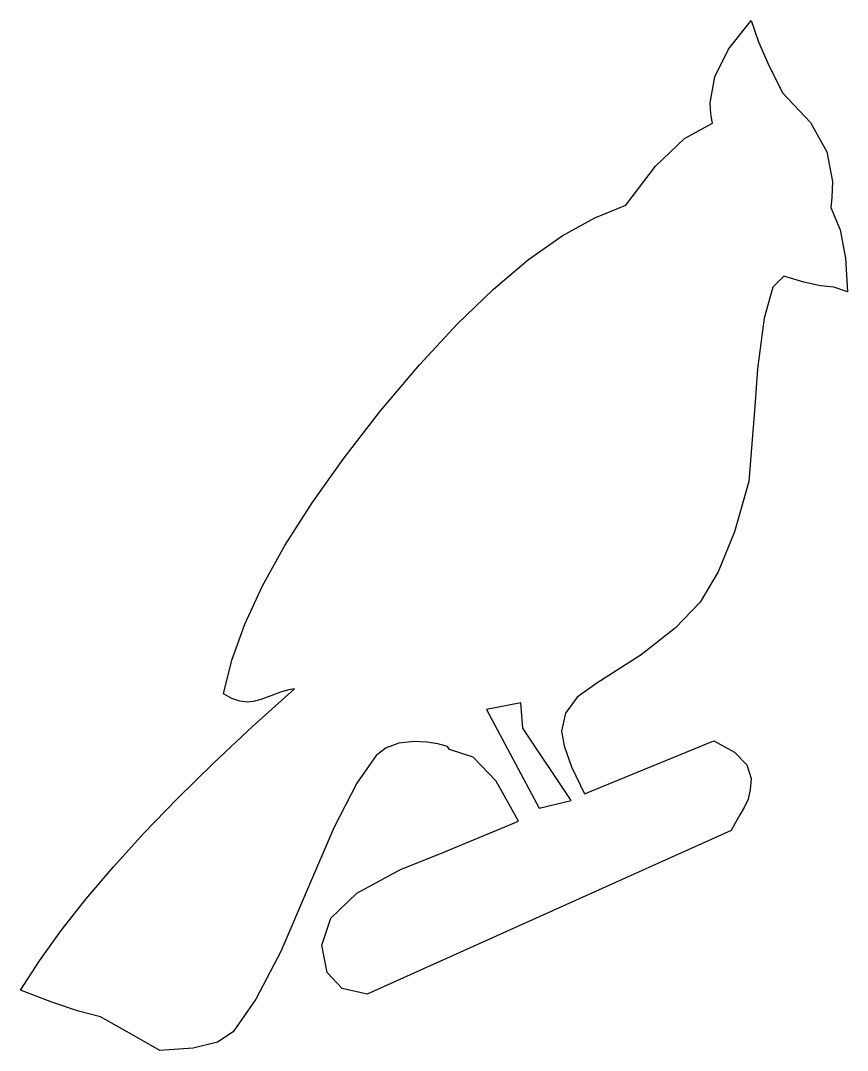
# Model space of a CAD drawing. Header units: millimetres. Extents: x -1480.35 to -1479.26, y 1791.39 to 1792.75.
import ezdxf

# ---------------------------------------------------------------- set-up
doc = ezdxf.new("R2010")
doc.units = ezdxf.units.MM
doc.header["$LTSCALE"] = 10
doc.layers.add('Animais', color=2, linetype='Continuous')

msp = doc.modelspace()

# ---------------------------------------------------------------- linework, layer by layer
at = {"layer": 'Animais'}
for points in [[(-1479.2593, 1792.3907), (-1479.277, 1792.3967), (-1479.2947, 1792.3988), (-1479.3168, 1792.4037), (-1479.3433, 1792.4113), (-1479.3575, 1792.3969), (-1479.3689, 1792.3562), (-1479.3776, 1792.2893), (-1479.3815, 1792.2397), (-1479.3854, 1792.1902), (-1479.3893, 1792.1407), (-1479.4082, 1792.0745), (-1479.4296, 1792.0214), (-1479.4536, 1791.9817), (-1479.4858, 1791.9476), (-1479.531, 1791.9121), (-1479.5896, 1791.875), (-1479.6155, 1791.8564), (-1479.6311, 1791.8352), (-1479.6363, 1791.8117), (-1479.6329, 1791.792), (-1479.6229, 1791.7643), (-1479.606, 1791.7287), (-1479.4353, 1791.799), (-1479.4081, 1791.7839), (-1479.3917, 1791.7673), (-1479.3863, 1791.7493), (-1479.3873, 1791.7346), (-1479.3903, 1791.7219), (-1479.3953, 1791.711), (-1479.401, 1791.7012), (-1479.4069, 1791.6911), (-1479.4126, 1791.6807), (-1479.8923, 1791.465), (-1479.9254, 1791.4721), (-1479.9453, 1791.4935), (-1479.952, 1791.5293), (-1479.9404, 1791.5648), (-1479.9058, 1791.598), (-1479.8483, 1791.629), (-1479.7968, 1791.65), (-1479.7449, 1791.6712), (-1479.693, 1791.6927), (-1479.7222, 1791.7456), (-1479.7525, 1791.7772), (-1479.784, 1791.7873), (-1479.7866, 1791.7913), (-1479.7991, 1791.795), (-1479.8137, 1791.7972), (-1479.8306, 1791.798), (-1479.8506, 1791.7959), (-1479.8673, 1791.7896), (-1479.8806, 1791.7793), (-1479.9062, 1791.7429), (-1479.9363, 1791.6842), (-1479.971, 1791.6033), (-1480.0063, 1791.5209), (-1480.039, 1791.4582), (-1480.069, 1791.4153), (-1480.0897, 1791.4017), (-1480.122, 1791.3934), (-1480.1656, 1791.3907), (-1480.1896, 1791.4042), (-1480.2157, 1791.4189), (-1480.244, 1791.4347), (-1480.273, 1791.4426), (-1480.3081, 1791.4543), (-1480.3493, 1791.47), (-1480.3244, 1791.5086), (-1480.2957, 1791.5486), (-1480.2632, 1791.59), (-1480.2268, 1791.6328), (-1480.1867, 1791.6769), (-1480.1427, 1791.7225), (-1480.095, 1791.7694), (-1480.0434, 1791.8177), (-1479.988, 1791.8673), (-1479.988, 1791.8673), (-1479.9962, 1791.8659), (-1480.0067, 1791.8628), (-1480.0196, 1791.858), (-1480.0324, 1791.8535), (-1480.0426, 1791.8506), (-1480.0503, 1791.8497), (-1480.0604, 1791.8509), (-1480.0708, 1791.8546), (-1480.0816, 1791.8607), (-1480.0708, 1791.9053), (-1480.0537, 1791.9527), (-1480.0304, 1792.0031), (-1480.0008, 1792.0564), (-1479.965, 1792.1126), (-1479.9229, 1792.1717), (-1479.8746, 1792.2337), (-1479.8233, 1792.2947), (-1479.7738, 1792.3482), (-1479.7259, 1792.3944), (-1479.6797, 1792.4332), (-1479.6352, 1792.4645), (-1479.5924, 1792.4884), (-1479.5513, 1792.505), (-1479.5122, 1792.5566), (-1479.4742, 1792.5927), (-1479.4373, 1792.6133), (-1479.4389, 1792.6225), (-1479.4397, 1792.6312), (-1479.44, 1792.6397), (-1479.434, 1792.6744), (-1479.4162, 1792.7105), (-1479.3863, 1792.7483), (-1479.3765, 1792.7202), (-1479.3625, 1792.6884), (-1479.3443, 1792.6527), (-1479.3079, 1792.614), (-1479.2862, 1792.5752), (-1479.279, 1792.5363), (-1479.2792, 1792.526), (-1479.2798, 1792.5145), (-1479.281, 1792.502), (-1479.269, 1792.4723), (-1479.2617, 1792.4352), (-1479.2593, 1792.3907)], [(-1479.6236, 1791.72), (-1479.6873, 1791.8157), (-1479.69, 1791.8487), (-1479.735, 1791.84), (-1479.6656, 1791.71), (-1479.6236, 1791.72)]]:
    msp.add_lwpolyline(points, dxfattribs=at)

doc.saveas('drawing.dxf')
